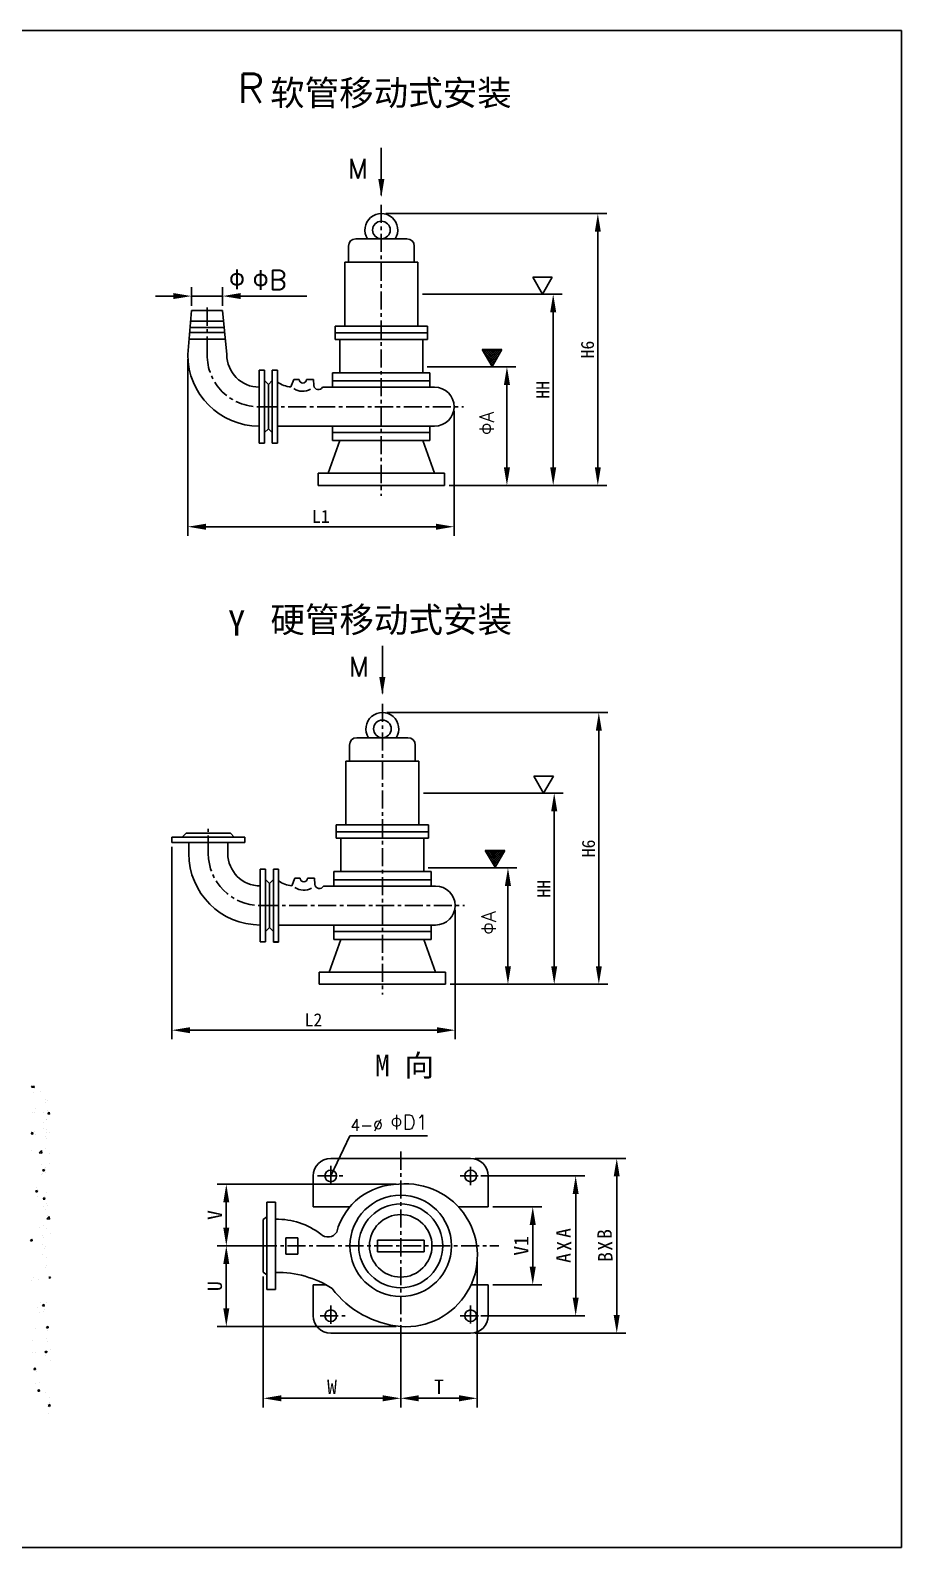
# Model space of a CAD drawing. Extents: x 1620 to 2878, y -792 to 791.
# Drawn here: x 1796 to 1916.6, y 343.7 to 553.7 of the extents above; entities that cross this region are included whole.
import ezdxf
from ezdxf.enums import TextEntityAlignment as Align

# ---------------------------------------------------------------- set-up
doc = ezdxf.new("R2010")
doc.units = 0
doc.header["$MEASUREMENT"] = 0
doc.linetypes.add('CENTERX2', pattern=[4, 2.5, -0.5, 0.5, -0.5])
doc.layers.get('0').update_dxf_attribs({"linetype": 'CONTINUOUS'})
doc.layers.get('DEFPOINTS').update_dxf_attribs({"linetype": 'CONTINUOUS'})
for name, color, linetype in [('1', 7, 'CONTINUOUS'), ('2', 1, 'CONTINUOUS'), ('5', 4, 'CENTERX2'), ('7', 1, 'CONTINUOUS')]:
    doc.layers.add(name, color=color, linetype=linetype)
doc.styles.add('HZTXT', font='txt.shx', dxfattribs={"bigfont": 'hztxt.shx'})
doc.styles.get("Standard").update_dxf_attribs({"font": 'SimSun.ttf', "width": 0.6})
doc.dimstyles.get("Standard").update_dxf_attribs({"dimtxt": 0.18, "dimasz": 0.18, "dimexe": 0.18, "dimexo": 0.0625, "dimgap": 0.09, "dimtad": 0, "dimtih": 1, "dimtoh": 1, "dimdec": 4, "dimzin": 0, "dimdsep": 46, "dimtxsty": 'Standard', "dimcen": 0.09, "dimadec": 0, "dimazin": 0, "dimtfac": 1, "dimtdec": 4, "dimtofl": 0, "dimtmove": 0, "dimatfit": 3, "dimfxl": 0, "dimtolj": 1, "dimtzin": 0, "dimarcsym": 0})

# ---------------------------------------------------------------- blocks, each defined once
blk = doc.blocks.new('*D357')
at = {"layer": '2', "color": 0, "lineweight": -2}
for p, q in [((1857.58, 397.6), (1878.41, 397.6)), ((1877.16, 395.1), (1877.16, 375.91)), ((1857.58, 373.41), (1878.41, 373.41))]:
    blk.add_line(p, q, dxfattribs=at)
at = {"layer": '2', "color": 0}
for points in [[(1876.74, 395.1), (1877.57, 395.1), (1877.16, 397.6)], [(1876.74, 375.91), (1877.57, 375.91), (1877.16, 373.41)]]:
    blk.add_solid(points, dxfattribs=at)
at = {"layer": 'DEFPOINTS', "color": 0}
for p in [(1856.95, 397.6), (1856.95, 373.41), (1877.16, 373.41)]:
    blk.add_point(p, dxfattribs=at)
blk = doc.blocks.new('*D358')
at = {"layer": '2', "color": 0, "lineweight": -2}
for p, q in [((1860, 390.9), (1866.79, 390.9)), ((1865.54, 388.4), (1865.54, 382.6)), ((1860, 380.1), (1866.79, 380.1))]:
    blk.add_line(p, q, dxfattribs=at)
at = {"layer": '2', "color": 0}
for points in [[(1865.12, 388.4), (1865.96, 388.4), (1865.54, 390.9)], [(1865.12, 382.6), (1865.96, 382.6), (1865.54, 380.1)]]:
    blk.add_solid(points, dxfattribs=at)
at = {"layer": 'DEFPOINTS', "color": 0}
for p in [(1859.37, 390.9), (1859.37, 380.1), (1865.54, 380.1)]:
    blk.add_point(p, dxfattribs=at)
blk = doc.blocks.new('*D359')
at = {"layer": '2', "color": 0, "lineweight": -2}
for p, q in [((1858.38, 395.18), (1872.73, 395.18)), ((1871.48, 392.68), (1871.48, 378.32)), ((1858.38, 375.82), (1872.73, 375.82))]:
    blk.add_line(p, q, dxfattribs=at)
at = {"layer": '2', "color": 0}
for points in [[(1871.06, 392.68), (1871.89, 392.68), (1871.48, 395.18)], [(1871.06, 378.32), (1871.89, 378.32), (1871.48, 375.82)]]:
    blk.add_solid(points, dxfattribs=at)
at = {"layer": 'DEFPOINTS', "color": 0}
for p in [(1857.76, 395.18), (1857.76, 375.82), (1871.48, 375.82)]:
    blk.add_point(p, dxfattribs=at)
blk = doc.blocks.new('*D371')
at = {"layer": '2', "color": 0, "lineweight": -2}
for p, q in [((1846.65, 394.02), (1821.9, 394.02)), ((1823.15, 388), (1823.15, 391.52)), ((1827.64, 385.5), (1821.9, 385.5))]:
    blk.add_line(p, q, dxfattribs=at)
at = {"layer": '2', "color": 0}
for points in [[(1822.73, 391.52), (1823.56, 391.52), (1823.15, 394.02)], [(1822.73, 388), (1823.56, 388), (1823.15, 385.5)]]:
    blk.add_solid(points, dxfattribs=at)
at = {"layer": 'DEFPOINTS', "color": 0}
for p in [(1823.15, 394.02), (1847.27, 394.02), (1828.27, 385.5)]:
    blk.add_point(p, dxfattribs=at)
blk = doc.blocks.new('*D372')
at = {"layer": '2', "color": 0, "lineweight": -2}
for p, q in [((1827.64, 385.5), (1821.9, 385.5)), ((1823.15, 376.83), (1823.15, 383)), ((1846.65, 374.33), (1821.9, 374.33))]:
    blk.add_line(p, q, dxfattribs=at)
at = {"layer": '2', "color": 0}
for points in [[(1822.73, 383), (1823.56, 383), (1823.15, 385.5)], [(1822.73, 376.83), (1823.56, 376.83), (1823.15, 374.33)]]:
    blk.add_solid(points, dxfattribs=at)
at = {"layer": 'DEFPOINTS', "color": 0}
for p in [(1823.15, 385.5), (1828.27, 385.5), (1847.27, 374.33)]:
    blk.add_point(p, dxfattribs=at)
blk = doc.blocks.new('*D373')
at = {"layer": '2', "color": 0, "lineweight": -2}
for p, q in [((1828.27, 381.25), (1828.27, 363.15)), ((1847.27, 372.78), (1847.27, 363.15)), ((1830.77, 364.4), (1844.77, 364.4))]:
    blk.add_line(p, q, dxfattribs=at)
at = {"layer": '2', "color": 0}
for points in [[(1830.77, 364.82), (1830.77, 363.98), (1828.27, 364.4)], [(1844.77, 364.82), (1844.77, 363.98), (1847.27, 364.4)]]:
    blk.add_solid(points, dxfattribs=at)
at = {"layer": 'DEFPOINTS', "color": 0}
for p in [(1828.27, 381.87), (1847.27, 373.41), (1847.27, 364.4)]:
    blk.add_point(p, dxfattribs=at)
blk = doc.blocks.new('*D374')
at = {"layer": '2', "color": 0, "lineweight": -2}
for p, q in [((1857.86, 383.77), (1857.86, 363.15)), ((1847.27, 372.78), (1847.27, 363.15)), ((1849.77, 364.4), (1855.36, 364.4))]:
    blk.add_line(p, q, dxfattribs=at)
at = {"layer": '2', "color": 0}
for points in [[(1849.77, 364.82), (1849.77, 363.98), (1847.27, 364.4)], [(1855.36, 364.82), (1855.36, 363.98), (1857.86, 364.4)]]:
    blk.add_solid(points, dxfattribs=at)
at = {"layer": 'DEFPOINTS', "color": 0}
for p in [(1857.86, 384.39), (1847.27, 373.41), (1857.86, 364.4)]:
    blk.add_point(p, dxfattribs=at)
blk = doc.blocks.new('*D375')
at = {"layer": '2', "color": 0, "lineweight": -2}
for p, q in [((1815.62, 440.71), (1815.62, 414.1)), ((1854.8, 431.97), (1854.8, 414.1)), ((1818.12, 415.35), (1852.3, 415.35))]:
    blk.add_line(p, q, dxfattribs=at)
at = {"layer": '2', "color": 0}
for points in [[(1818.12, 415.76), (1818.12, 414.93), (1815.62, 415.35)], [(1852.3, 415.76), (1852.3, 414.93), (1854.8, 415.35)]]:
    blk.add_solid(points, dxfattribs=at)
at = {"layer": 'DEFPOINTS', "color": 0}
for p in [(1815.62, 441.34), (1854.8, 432.6), (1854.8, 415.35)]:
    blk.add_point(p, dxfattribs=at)
blk = doc.blocks.new('*D376')
at = {"layer": '2', "color": 0, "lineweight": -2}
for p, q in [((1845.36, 459.31), (1875.93, 459.31)), ((1874.68, 456.81), (1874.68, 424.2)), ((1854.12, 421.7), (1875.93, 421.7))]:
    blk.add_line(p, q, dxfattribs=at)
at = {"layer": '2', "color": 0}
for points in [[(1874.27, 456.81), (1875.1, 456.81), (1874.68, 459.31)], [(1874.27, 424.2), (1875.1, 424.2), (1874.68, 421.7)]]:
    blk.add_solid(points, dxfattribs=at)
at = {"layer": 'DEFPOINTS', "color": 0}
for p in [(1844.73, 459.31), (1853.49, 421.7), (1874.68, 421.7)]:
    blk.add_point(p, dxfattribs=at)
blk = doc.blocks.new('*D377')
at = {"layer": '2', "color": 0, "lineweight": -2}
for p, q in [((1850.42, 448.16), (1869.76, 448.16)), ((1868.51, 445.66), (1868.51, 424.2)), ((1854.12, 421.7), (1869.76, 421.7))]:
    blk.add_line(p, q, dxfattribs=at)
at = {"layer": '2', "color": 0}
for points in [[(1868.09, 445.66), (1868.93, 445.66), (1868.51, 448.16)], [(1868.09, 424.2), (1868.93, 424.2), (1868.51, 421.7)]]:
    blk.add_solid(points, dxfattribs=at)
at = {"layer": 'DEFPOINTS', "color": 0}
for p in [(1849.8, 448.16), (1853.49, 421.7), (1868.51, 421.7)]:
    blk.add_point(p, dxfattribs=at)
blk = doc.blocks.new('*D378')
at = {"layer": '2', "color": 0, "lineweight": -2}
for p, q in [((1851.09, 437.81), (1863.36, 437.81)), ((1862.11, 435.31), (1862.11, 424.2)), ((1861.49, 421.7), (1860.86, 421.7))]:
    blk.add_line(p, q, dxfattribs=at)
at = {"layer": '2', "color": 0}
for points in [[(1861.69, 435.31), (1862.53, 435.31), (1862.11, 437.81)], [(1861.69, 424.2), (1862.53, 424.2), (1862.11, 421.7)]]:
    blk.add_solid(points, dxfattribs=at)
at = {"layer": 'DEFPOINTS', "color": 0}
for p in [(1850.47, 437.81), (1862.11, 421.7), (1862.11, 421.7)]:
    blk.add_point(p, dxfattribs=at)
blk = doc.blocks.new('A$C64E24ADA')
at = {"layer": '1', "color": 7}
for p, q in [((0, 17.9), (0, 0)), ((8.1, 26), (64.9, 26)), ((73, 17.9), (73, 0))]:
    blk.add_line(p, q, dxfattribs=at)
blk.add_circle((36.5, 35.8), 9.79, dxfattribs=at)
for centre, radius, start, end in [((36.5, 35.8), 18.2, 327.4334, 212.5666), ((8.1, 17.9), 8.11, 90, 180), ((64.9, 17.9), 8.11, 360, 90)]:
    blk.add_arc(centre, radius, start, end, dxfattribs=at)
blk = doc.blocks.new('A$C3E72475A')
at = {"layer": '2'}
h = blk.add_hatch(dxfattribs=at)
h.set_pattern_fill('ANSI37', color=256, scale=36, style=0)
h.set_pattern_definition([(45, (2024.0684, 8012.158), (-3.1819805, 3.1819805), []), (135, (2024.0684, 8012.158), (-3.1819805, -3.1819805), [])])
h.paths.add_polyline_path([(60, 52), (0, 52), (30, 0)])
for p, q in [((60, 52), (0, 52)), ((0, 52), (30, 0)), ((30, 0), (60, 52))]:
    blk.add_line(p, q, dxfattribs=at)
blk = doc.blocks.new('*D379')
at = {"layer": '2', "color": 0, "lineweight": -2}
for p, q in [((1817.82, 508.22), (1817.82, 483.78)), ((1854.66, 501.02), (1854.66, 483.78)), ((1820.32, 485.03), (1852.16, 485.03))]:
    blk.add_line(p, q, dxfattribs=at)
at = {"layer": '2', "color": 0}
for points in [[(1820.32, 485.44), (1820.32, 484.61), (1817.82, 485.03)], [(1852.16, 485.44), (1852.16, 484.61), (1854.66, 485.03)]]:
    blk.add_solid(points, dxfattribs=at)
at = {"layer": 'DEFPOINTS', "color": 0}
for p in [(1817.82, 508.85), (1854.66, 501.64), (1854.66, 485.03)]:
    blk.add_point(p, dxfattribs=at)
blk = doc.blocks.new('*D380')
at = {"layer": '2', "color": 0, "lineweight": -2}
for p, q in [((1815.84, 516.95), (1813.34, 516.95)), ((1818.34, 515.59), (1818.34, 518.2)), ((1818.34, 516.95), (1822.63, 516.95)), ((1822.63, 515.59), (1822.63, 518.2)), ((1825.13, 516.95), (1834.29, 516.95))]:
    blk.add_line(p, q, dxfattribs=at)
at = {"layer": '2', "color": 0}
for points in [[(1815.84, 517.37), (1815.84, 516.54), (1818.34, 516.95)], [(1825.13, 517.37), (1825.13, 516.54), (1822.63, 516.95)]]:
    blk.add_solid(points, dxfattribs=at)
at = {"layer": 'DEFPOINTS', "color": 0}
for p in [(1822.63, 516.95), (1818.34, 514.97), (1822.63, 514.97)]:
    blk.add_point(p, dxfattribs=at)
blk = doc.blocks.new('*D381')
at = {"layer": '2', "color": 0, "lineweight": -2}
for p, q in [((1850.28, 517.2), (1869.62, 517.2)), ((1868.37, 514.7), (1868.37, 493.24)), ((1853.98, 490.74), (1869.62, 490.74))]:
    blk.add_line(p, q, dxfattribs=at)
at = {"layer": '2', "color": 0}
for points in [[(1867.95, 514.7), (1868.79, 514.7), (1868.37, 517.2)], [(1867.95, 493.24), (1868.79, 493.24), (1868.37, 490.74)]]:
    blk.add_solid(points, dxfattribs=at)
at = {"layer": 'DEFPOINTS', "color": 0}
for p in [(1849.66, 517.2), (1853.35, 490.74), (1868.37, 490.74)]:
    blk.add_point(p, dxfattribs=at)
blk = doc.blocks.new('*D382')
at = {"layer": '2', "color": 0, "lineweight": -2}
for p, q in [((1845.22, 528.36), (1875.79, 528.36)), ((1874.54, 525.86), (1874.54, 493.24)), ((1853.98, 490.74), (1875.79, 490.74))]:
    blk.add_line(p, q, dxfattribs=at)
at = {"layer": '2', "color": 0}
for points in [[(1874.13, 525.86), (1874.96, 525.86), (1874.54, 528.36)], [(1874.13, 493.24), (1874.96, 493.24), (1874.54, 490.74)]]:
    blk.add_solid(points, dxfattribs=at)
at = {"layer": 'DEFPOINTS', "color": 0}
for p in [(1844.59, 528.36), (1853.35, 490.74), (1874.54, 490.74)]:
    blk.add_point(p, dxfattribs=at)
blk = doc.blocks.new('*D383')
at = {"layer": '2', "color": 0, "lineweight": -2}
for p, q in [((1850.95, 507.16), (1863.22, 507.16)), ((1861.97, 504.66), (1861.97, 493.24)), ((1861.35, 490.74), (1860.72, 490.74))]:
    blk.add_line(p, q, dxfattribs=at)
at = {"layer": '2', "color": 0}
for points in [[(1861.55, 504.66), (1862.39, 504.66), (1861.97, 507.16)], [(1861.55, 493.24), (1862.39, 493.24), (1861.97, 490.74)]]:
    blk.add_solid(points, dxfattribs=at)
at = {"layer": 'DEFPOINTS', "color": 0}
for p in [(1850.32, 507.16), (1861.97, 490.74), (1861.97, 490.74)]:
    blk.add_point(p, dxfattribs=at)

msp = doc.modelspace()

# ---------------------------------------------------------------- linework, layer by layer
for p, q in [((1916.57085, 553.72929), (1619.57085, 553.72929)), ((1916.57085, 343.72929), (1916.57085, 553.72929)), ((1619.57085, 343.72929), (1916.57085, 343.72929))]:
    msp.add_line(p, q)
at = {"layer": '1', "color": 7}
for p, q in [((1840.04966, 523.85522), (1840.04966, 521.63136)), ((1839.54479, 521.63136), (1849.64232, 521.63136)), ((1839.54479, 512.80347), (1839.54479, 521.63136)), ((1849.64232, 512.80347), (1849.64232, 521.63136)), ((1849.64232, 521.63136), (1849.64232, 518.26552)), ((1838.19845, 512.80347), (1850.98865, 512.80347)), ((1838.19845, 512.80347), (1838.19845, 510.95413)), ((1850.98865, 512.80347), (1850.98865, 510.95413)), ((1838.19845, 511.84255), (1850.98865, 511.84255)), ((1838.19845, 510.95413), (1850.98865, 510.95413)), ((1838.87162, 510.95413), (1838.87162, 506.33912)), ((1850.31548, 510.95413), (1850.31548, 506.33912)), ((1830.23501, 506.68942), (1830.23501, 496.59189)), ((1837.86186, 506.33912), (1837.86186, 504.33333)), ((1837.86186, 506.33912), (1851.32524, 506.33912)), ((1851.32524, 506.33912), (1851.32524, 504.33333)), ((1832.07705, 504.37403), (1832.49718, 505.42238)), ((1832.49718, 505.42238), (1833.2373, 505.42238)), ((1834.24975, 505.42238), (1835.20196, 505.42238)), ((1835.20196, 505.42238), (1835.26617, 504.5567)), ((1836.44208, 504.33333), (1851.96686, 504.33333)), ((1837.86186, 505.22174), (1851.32524, 505.22174)), ((1830.23501, 498.94798), (1851.96686, 498.94798)), ((1837.86186, 496.94218), (1837.86186, 498.94798)), ((1837.86186, 498.05956), (1851.32524, 498.05956)), ((1851.32524, 496.94218), (1851.32524, 498.94798)), ((1838.87162, 496.94218), (1837.21831, 492.42402)), ((1837.86186, 496.94218), (1851.32524, 496.94218)), ((1850.31548, 496.94218), (1851.96879, 492.42402)), ((1835.83373, 492.42402), (1835.83373, 490.7411)), ((1844.59355, 492.42402), (1835.85723, 492.42402)), ((1844.59355, 492.42402), (1853.32987, 492.42402)), ((1853.35337, 492.42402), (1853.35337, 490.7411)), ((1840.1899, 454.81123), (1840.1899, 452.58737)), ((1839.68503, 452.58737), (1849.78256, 452.58737)), ((1839.68503, 443.75948), (1839.68503, 452.58737)), ((1849.78256, 443.75948), (1849.78256, 452.58737)), ((1849.78256, 452.58737), (1849.78256, 449.22153)), ((1838.33869, 443.75948), (1838.33869, 441.91014)), ((1838.33869, 443.75948), (1851.1289, 443.75948)), ((1851.1289, 443.75948), (1851.1289, 441.91014)), ((1838.33869, 442.79856), (1851.1289, 442.79856)), ((1838.33869, 441.91014), (1851.1289, 441.91014)), ((1839.01186, 441.91014), (1839.01186, 437.29513)), ((1850.45573, 441.91014), (1850.45573, 437.29513)), ((1829.65525, 437.64543), (1830.37525, 437.64543)), ((1830.37525, 437.64543), (1830.37525, 427.5479)), ((1838.00211, 437.29513), (1851.46548, 437.29513)), ((1838.00211, 437.29513), (1838.00211, 435.28934)), ((1851.46548, 437.29513), (1851.46548, 435.28934)), ((1832.2173, 435.33004), (1832.63742, 436.37839)), ((1832.63742, 436.37839), (1833.37754, 436.37839)), ((1834.38999, 436.37839), (1835.3422, 436.37839)), ((1835.3422, 436.37839), (1835.40642, 435.51271)), ((1836.58232, 435.28934), (1852.10711, 435.28934)), ((1838.00211, 436.17775), (1851.46548, 436.17775)), ((1830.37525, 429.90399), (1852.10711, 429.90399)), ((1838.00211, 427.89819), (1838.00211, 429.90399)), ((1838.00211, 429.01557), (1851.46548, 429.01557)), ((1851.46548, 427.89819), (1851.46548, 429.90399)), ((1829.65525, 427.5479), (1830.37525, 427.5479)), ((1839.01186, 427.89819), (1837.35855, 423.38003)), ((1838.00211, 427.89819), (1851.46548, 427.89819)), ((1850.45573, 427.89819), (1852.10903, 423.38003)), ((1835.97398, 423.38003), (1835.97398, 421.69711)), ((1844.73379, 423.38003), (1835.99747, 423.38003)), ((1844.73379, 423.38003), (1853.47012, 423.38003)), ((1853.49361, 423.38003), (1853.49361, 421.69711)), ((1837.59779, 397.59702), (1856.95139, 397.59702)), ((1835.17859, 395.17782), (1835.17859, 390.90496)), ((1859.37059, 395.17782), (1859.37059, 390.90496)), ((1828.75642, 391.54902), (1828.75642, 379.45302)), ((1829.96602, 391.54902), (1829.96602, 379.45302)), ((1828.2687, 389.12982), (1828.2687, 381.87222)), ((1844.04899, 386.30742), (1850.50019, 386.30742)), ((1844.04899, 386.30742), (1844.04899, 384.69462)), ((1844.04899, 384.69462), (1850.50019, 384.69462)), ((1850.50019, 386.30742), (1850.50019, 384.69462)), ((1828.75642, 379.45302), (1829.96602, 379.45302)), ((1835.17859, 380.09708), (1835.17859, 375.82422)), ((1859.37059, 380.09708), (1859.37059, 375.82422)), ((1837.59779, 373.40502), (1856.95139, 373.40502))]:
    msp.add_line(p, q, dxfattribs=at)
at = {"layer": '1'}
for p, q in [((1817.81501, 508.84942), (1818.33939, 514.96942)), ((1818.33939, 514.96942), (1822.62553, 514.96942)), ((1823.21501, 508.84942), (1822.62553, 514.96942)), ((1818.13827, 512.62223), (1822.85161, 512.62223)), ((1818.21221, 513.48517), (1822.7685, 513.48517)), ((1818.00008, 511.00942), (1823.00696, 511.00942)), ((1818.07912, 511.93188), (1822.91811, 511.93188)), ((1827.71501, 501.64942), (1827.71501, 506.68942)), ((1827.71501, 506.68942), (1828.43501, 506.68942)), ((1828.43501, 501.64942), (1828.43501, 506.68942)), ((1829.51501, 501.64942), (1829.51501, 506.68942)), ((1829.51501, 506.68942), (1830.23501, 506.68942)), ((1830.23501, 501.64942), (1830.23501, 506.68942)), ((1830.23501, 501.64942), (1830.23501, 506.68942)), ((1828.97501, 504.70942), (1828.43501, 505.24942)), ((1829.51501, 505.24942), (1828.97501, 504.70942)), ((1828.97501, 501.64942), (1828.97501, 504.70942)), ((1827.71501, 501.64942), (1827.71501, 496.60942)), ((1828.43501, 501.64942), (1828.43501, 496.60942)), ((1828.97501, 501.64942), (1828.97501, 498.58942)), ((1829.51501, 501.64942), (1829.51501, 496.60942)), ((1830.23501, 501.64942), (1830.23501, 496.60942)), ((1830.23501, 501.64942), (1830.23501, 496.60942)), ((1828.97501, 498.58942), (1828.43501, 498.04942)), ((1829.51501, 498.04942), (1828.97501, 498.58942)), ((1827.71501, 496.60942), (1828.43501, 496.60942)), ((1829.51501, 496.60942), (1830.23501, 496.60942)), ((1853.35337, 490.7411), (1835.83373, 490.7411)), ((1820.65525, 442.05865), (1815.61525, 442.05865)), ((1815.61525, 442.05865), (1815.61525, 441.33865)), ((1820.65525, 441.33865), (1815.61525, 441.33865)), ((1817.59525, 442.59865), (1817.05525, 442.05865)), ((1820.65525, 442.59865), (1817.59525, 442.59865)), ((1817.95525, 439.80543), (1817.95525, 441.33865)), ((1820.65525, 442.59865), (1823.71525, 442.59865)), ((1820.65525, 442.05865), (1825.69525, 442.05865)), ((1820.65525, 441.33865), (1825.69525, 441.33865)), ((1823.35525, 439.80543), (1823.35525, 441.33865)), ((1823.71525, 442.59865), (1824.25525, 442.05865)), ((1825.69525, 441.33865), (1825.69525, 442.05865)), ((1827.85525, 432.60543), (1827.85525, 437.64543)), ((1827.85525, 437.64543), (1828.57525, 437.64543)), ((1828.57525, 432.60543), (1828.57525, 437.64543)), ((1829.65525, 432.60543), (1829.65525, 437.64543)), ((1829.65525, 437.64543), (1830.37525, 437.64543)), ((1830.37525, 432.60543), (1830.37525, 437.64543)), ((1829.11525, 435.66543), (1828.57525, 436.20543)), ((1829.65525, 436.20543), (1829.11525, 435.66543)), ((1829.11525, 432.60543), (1829.11525, 435.66543)), ((1827.85525, 432.60543), (1827.85525, 427.56543)), ((1828.57525, 432.60543), (1828.57525, 427.56543)), ((1829.11525, 432.60543), (1829.11525, 429.54543)), ((1829.65525, 432.60543), (1829.65525, 427.5479)), ((1830.37525, 432.60543), (1830.37525, 427.56543)), ((1829.11525, 429.54543), (1828.57525, 429.00543)), ((1829.65525, 429.00543), (1829.11525, 429.54543)), ((1827.85525, 427.56543), (1828.57525, 427.56543)), ((1829.65525, 427.56543), (1830.37525, 427.56543)), ((1853.49361, 421.69711), (1835.97398, 421.69711)), ((1796.20528, 407.48009), (1796.35923, 407.64055)), ((1796.20528, 407.48009), (1796.56102, 407.42492)), ((1796.56086, 407.42492), (1796.53577, 407.64055)), ((1796.42837, 406.66698), (1796.42837, 406.66698)), ((1797.42124, 406.80956), (1797.42124, 406.80956)), ((1798.18468, 405.73196), (1798.18468, 405.73196)), ((1798.19242, 405.40415), (1798.19242, 405.40415)), ((1798.43347, 405.61705), (1798.43347, 405.61705)), ((1796.33109, 404.00383), (1796.33109, 404.00383)), ((1796.55322, 403.90822), (1796.55322, 403.90822)), ((1796.81039, 404.45327), (1796.81039, 404.45327)), ((1797.84289, 403.98684), (1797.84289, 403.98684)), ((1798.38484, 404.28547), (1798.38484, 404.28547)), ((1798.45371, 403.75842), (1798.64655, 403.98823)), ((1798.45371, 403.75842), (1798.6928, 403.7375)), ((1798.69263, 403.73747), (1798.64638, 403.9882)), ((1798.68851, 403.818), (1798.68851, 403.818)), ((1796.13968, 401.00066), (1796.33251, 401.23047)), ((1796.23381, 401.34068), (1796.23381, 401.34068)), ((1796.3786, 400.97971), (1796.33234, 401.23044)), ((1796.61767, 401.32694), (1796.61767, 401.32694)), ((1797.79197, 402.54103), (1797.79197, 402.54103)), ((1797.90957, 401.77402), (1797.90957, 401.77402)), ((1798.25462, 401.16283), (1798.25462, 401.16283)), ((1798.28756, 401.62232), (1798.28756, 401.62232)), ((1798.3362, 402.9539), (1798.3362, 402.9539)), ((1798.33803, 403.05345), (1798.33803, 403.05345)), ((1798.75296, 401.23672), (1798.75296, 401.23672)), ((1796.13968, 401.00066), (1796.37876, 400.97974)), ((1796.73969, 400.96338), (1796.73969, 400.96338)), ((1798.17288, 400.66679), (1798.17288, 400.66679)), ((1798.23892, 400.29075), (1798.23892, 400.29075)), ((1796.13653, 398.67753), (1796.13653, 398.67753)), ((1797.26591, 398.36299), (1797.57746, 398.6877)), ((1797.26591, 398.36299), (1797.62165, 398.30782)), ((1797.62148, 398.30782), (1797.57729, 398.6877)), ((1798.19028, 398.95917), (1798.19028, 398.95917)), ((1798.67626, 398.34011), (1798.67626, 398.34011)), ((1797.57307, 395.31665), (1797.57307, 395.31665)), ((1797.62398, 396.76247), (1797.62398, 396.76247)), ((1797.67431, 395.57335), (1797.67431, 395.57335)), ((1797.70612, 395.96394), (1797.9862, 396.07145)), ((1797.70612, 395.96394), (1797.90509, 395.82973)), ((1797.90492, 395.82969), (1797.98602, 396.07141)), ((1798.093, 396.29602), (1798.093, 396.29602)), ((1798.16109, 395.60163), (1798.16109, 395.60163)), ((1798.62534, 396.8943), (1798.62534, 396.8943)), ((1796.73286, 393.06334), (1797.01293, 393.17085)), ((1796.73286, 393.06334), (1796.93183, 392.92913)), ((1796.89537, 393.52936), (1796.89537, 393.52936)), ((1796.93165, 392.9291), (1797.01276, 393.17081)), ((1798.31444, 392.92312), (1798.31444, 392.92312)), ((1796.98344, 392.3608), (1796.98344, 392.3608)), ((1797.80469, 391.97436), (1797.99753, 392.20417)), ((1797.80469, 391.97436), (1798.04378, 391.95344)), ((1797.89844, 390.96972), (1797.89844, 390.96972)), ((1797.94708, 392.3013), (1797.94708, 392.3013)), ((1798.0436, 391.9534), (1797.99735, 392.20413)), ((1798.23485, 391.40591), (1798.23485, 391.40591)), ((1798.45736, 391.11573), (1798.45736, 391.11573)), ((1828.75642, 391.54902), (1829.96602, 391.54902)), ((1835.17859, 390.90496), (1840.25888, 390.90496)), ((1855.25483, 390.90496), (1859.37059, 390.90496)), ((1798.14929, 390.53646), (1798.14929, 390.53646)), ((1798.32654, 389.24589), (1798.63809, 389.5706)), ((1798.32654, 389.24589), (1798.68229, 389.19072)), ((1798.40644, 389.66992), (1798.40644, 389.66992)), ((1798.68211, 389.19072), (1798.63791, 389.5706)), ((1828.75642, 389.53302), (1828.2687, 389.12982)), ((1796.04566, 386.20783), (1796.2385, 386.43764)), ((1796.28457, 386.18688), (1796.23832, 386.43761)), ((1796.30189, 386.51463), (1796.30189, 386.51463)), ((1797.35416, 388.09227), (1797.35416, 388.09227)), ((1797.75252, 386.97499), (1797.75252, 386.97499)), ((1797.80116, 388.30657), (1797.80116, 388.30657)), ((1797.81681, 386.71407), (1797.81681, 386.71407)), ((1798.30265, 387.85795), (1798.30265, 387.85795)), ((1798.7954, 387.23847), (1798.7954, 387.23847)), ((1831.39941, 386.63102), (1833.03934, 386.63102)), ((1831.39941, 385.50102), (1831.39941, 386.63102)), ((1831.39941, 386.63102), (1831.39941, 385.50102)), ((1833.03934, 386.63102), (1833.03934, 385.50102)), ((1796.04566, 386.20783), (1796.28475, 386.18691)), ((1797.65524, 384.31184), (1797.65524, 384.31184)), ((1797.70388, 385.64342), (1797.70388, 385.64342)), ((1798.01646, 385.19449), (1798.01646, 385.19449)), ((1798.1375, 385.4713), (1798.1375, 385.4713)), ((1831.39941, 384.37101), (1831.39941, 385.50102)), ((1831.39941, 385.50102), (1831.39941, 384.37101)), ((1831.39941, 384.37101), (1833.03934, 384.37101)), ((1833.03934, 384.37101), (1833.03934, 385.50102)), ((1798.18754, 382.44554), (1798.18754, 382.44554)), ((1798.23846, 383.89136), (1798.23846, 383.89136)), ((1798.29085, 382.79279), (1798.29085, 382.79279)), ((1796.1339, 380.73606), (1796.1339, 380.73606)), ((1796.44171, 381.11728), (1796.44171, 381.11728)), ((1797.13526, 380.86789), (1797.13526, 380.86789)), ((1798.577, 381.02706), (1798.577, 381.02706)), ((1798.58833, 381.14059), (1798.83156, 381.23395)), ((1798.58833, 381.14059), (1798.7873, 381.00638)), ((1798.65019, 381.06734), (1798.65019, 381.06734)), ((1798.78712, 381.00634), (1798.83156, 381.13879)), ((1828.2687, 381.87222), (1828.75642, 381.46902)), ((1835.17859, 380.09708), (1836.9595, 380.09708)), ((1856.99814, 380.09708), (1859.37059, 380.09708)), ((1797.00226, 376.94984), (1797.00226, 376.94984)), ((1797.36341, 376.32239), (1797.36341, 376.32239)), ((1797.41205, 377.65397), (1797.41205, 377.65397)), ((1797.71068, 377.18152), (1797.90351, 377.41134)), ((1797.71068, 377.18152), (1797.94976, 377.1606)), ((1797.84565, 376.41254), (1797.84565, 376.41254)), ((1797.94958, 377.16057), (1797.90333, 377.4113)), ((1798.01956, 376.66698), (1798.01956, 376.66698)), ((1798.27906, 377.72762), (1798.27906, 377.72762)), ((1796.73962, 374.06228), (1796.73962, 374.06228)), ((1798.26568, 374.17275), (1798.45852, 374.40257)), ((1798.26568, 374.17275), (1798.50477, 374.15184)), ((1798.43129, 373.84296), (1798.43129, 373.84296)), ((1798.50458, 374.1518), (1798.45833, 374.40253)), ((1796.2709, 372.33532), (1796.2709, 372.33532)), ((1798.26726, 372.66246), (1798.26726, 372.66246)), ((1798.40619, 372.2451), (1798.40619, 372.2451)), ((1796.32673, 370.68767), (1796.32673, 370.68767)), ((1796.767, 370.74917), (1796.767, 370.74917)), ((1798.05618, 370.82831), (1798.33625, 370.93582)), ((1798.05618, 370.82831), (1798.25515, 370.6941)), ((1798.10211, 370.2758), (1798.10211, 370.2758)), ((1798.25495, 370.69407), (1798.33606, 370.93578)), ((1798.82069, 371.16398), (1798.83156, 371.17694)), ((1798.82069, 371.16398), (1798.83156, 371.16303)), ((1796.50665, 368.40622), (1796.69949, 368.63604)), ((1796.50665, 368.40622), (1796.74574, 368.38531)), ((1796.74555, 368.38527), (1796.6993, 368.636)), ((1796.83145, 368.16789), (1796.83145, 368.16789)), ((1798.80201, 369.57443), (1798.80201, 369.57443)), ((1796.69746, 366.41914), (1796.69746, 366.41914)), ((1796.97429, 365.66979), (1796.97429, 365.66979)), ((1797.06166, 365.39746), (1797.25449, 365.62727)), ((1797.30055, 365.3765), (1797.2543, 365.62723)), ((1797.32754, 366.58173), (1797.32754, 366.58173)), ((1797.06166, 365.39746), (1797.30074, 365.37654)), ((1798.09032, 365.21064), (1798.09032, 365.21064)), ((1798.49728, 363.41663), (1798.77736, 363.52414)), ((1798.49728, 363.41663), (1798.69625, 363.28243)), ((1798.63403, 363.79587), (1798.63403, 363.79587)), ((1798.68389, 364.44753), (1798.68389, 364.44753)), ((1798.69605, 363.28239), (1798.77716, 363.52411)), ((1798.58311, 362.35005), (1798.58311, 362.35005))]:
    msp.add_line(p, q, dxfattribs=at)
at = {"layer": '1', "color": 7}
for centre, radius in [((1837.59779, 395.17782), 0.8064), ((1856.95139, 395.17782), 0.8064), ((1847.27459, 385.50102), 7.01568), ((1847.27459, 385.50102), 5.80608), ((1837.59779, 375.82422), 0.8064), ((1856.95139, 375.82422), 0.8064)]:
    msp.add_circle(centre, radius, dxfattribs=at)
at = {"layer": '1'}
msp.add_circle((1847.27459, 385.50102), 4.32876, dxfattribs=at)
for centre, radius, start, end in [((1827.71501, 508.84942), 9.9, 180, 270), ((1827.71501, 508.84942), 4.5, 180, 270), ((1827.85525, 439.80543), 9.9, 180, 270), ((1827.85525, 439.80543), 4.5, 180, 270), ((1837.20298, 388.17007), 1.44437, 226.5390089, 327.492746)]:
    msp.add_arc(centre, radius, start, end, dxfattribs=at)
at = {"layer": '1', "color": 7}
for centre, radius, start, end in [((1832.40483, 508.13472), 3.77495, 234.9147171, 265.0188084), ((1833.72705, 506.00897), 2.24208, 236.0729389, 299.078315), ((1833.74352, 505.42238), 0.50622, 180, 0), ((1835.89125, 504.64043), 0.63065, 187.6290456, 330.8595404), ((1851.96686, 501.64065), 2.69267, 270, 90), ((1832.54507, 439.09073), 3.77495, 234.9147171, 265.0188084), ((1833.8673, 436.96498), 2.24208, 236.0729389, 299.078315), ((1833.88376, 436.37839), 0.50622, 180, 0), ((1836.03149, 435.59644), 0.63065, 187.6290456, 330.8595404), ((1852.10711, 432.59666), 2.69267, 270, 90), ((1837.59779, 395.17782), 2.4192, 90, 180), ((1856.95139, 395.17782), 2.4192, 0, 90), ((1847.02377, 385.12745), 8.89625, 90.1048124, 165.2406444), ((1848.00247, 384.19062), 9.88327, 265.7764938, 95.7778878), ((1830.21055, 379.41755), 9.76425, 52.0934903, 91.4349859), ((1830.24405, 367.81723), 13.99614, 57.4097192, 91.138243), ((1848.52948, 387.76888), 13.49318, 217.2070682, 264.6636814), ((1837.59779, 375.82422), 2.4192, 180, 270), ((1856.95139, 375.82422), 2.4192, 270, 0)]:
    msp.add_arc(centre, radius, start, end, dxfattribs=at)
at = {"layer": '2', "linetype": 'ByBlock'}
for p, q in [((1844.59355, 530.89994), (1844.59355, 537.48214)), ((1844.73379, 461.97608), (1844.73379, 468.55828))]:
    msp.add_line(p, q, dxfattribs=at)
at = {"layer": '2'}
for p, q in [((1868.24873, 519.55464), (1865.54873, 519.55464)), ((1865.54873, 519.55464), (1866.89873, 517.21637)), ((1866.89873, 517.21637), (1868.24873, 519.55464)), ((1865.68897, 450.51065), (1867.03897, 448.17238)), ((1868.38897, 450.51065), (1865.68897, 450.51065)), ((1867.03897, 448.17238), (1868.38897, 450.51065))]:
    msp.add_line(p, q, dxfattribs=at)
at = {"layer": '2', "linetype": 'ByBlock'}
for points in [[(1844.17355, 533.14219), (1845.01355, 533.14219), (1844.59355, 530.62219)], [(1844.31379, 464.21833), (1845.15379, 464.21833), (1844.73379, 461.69833)]]:
    msp.add_solid(points, dxfattribs=at)
at = {"layer": '5', "color": 4}
for p, q in [((1844.59355, 529.58014), (1844.59355, 489.3202)), ((1827.71501, 501.64065), (1855.95944, 501.64065)), ((1844.73379, 460.53615), (1844.73379, 420.27621)), ((1827.85525, 432.59666), (1856.09969, 432.59666))]:
    msp.add_line(p, q, dxfattribs=at)
at = {"layer": '5'}
for p, q in [((1820.51501, 508.84942), (1820.51501, 515.71654)), ((1820.65525, 439.80543), (1820.65525, 443.23899))]:
    msp.add_line(p, q, dxfattribs=at)
at = {"layer": '5', "color": 3}
for p, q in [((1847.27459, 398.54057), (1847.27459, 372.43058)), ((1835.7617, 395.17782), (1839.27364, 395.17782)), ((1837.59779, 396.55255), (1837.59779, 393.76867)), ((1855.48685, 395.17782), (1858.49271, 395.17782)), ((1856.95139, 396.41771), (1856.95139, 393.89703)), ((1827.62387, 385.50102), (1860.83138, 385.50102)), ((1837.59779, 377.22262), (1837.59779, 374.4171)), ((1856.95139, 377.2598), (1856.95139, 374.5117)), ((1836.11516, 375.82422), (1839.57625, 375.82422)), ((1855.51667, 375.82422), (1858.2445, 375.82422))]:
    msp.add_line(p, q, dxfattribs=at)
at = {"layer": '5'}
for centre, radius, start, end in [((1827.60662, 508.73241), 7.09258, 179.0547054, 270.8755856), ((1827.85525, 439.80543), 7.2, 180, 270)]:
    msp.add_arc(centre, radius, start, end, dxfattribs=at)
at = {"layer": '7'}
for p, q in [((1837.59779, 395.17782), (1840.25777, 400.73681)), ((1840.25777, 400.73681), (1851.00127, 400.73681))]:
    msp.add_line(p, q, dxfattribs=at)
at = {"layer": 'DEFPOINTS', "color": 0, "linetype": 'ByBlock'}
msp.add_point((1817.81501, 508.84942), dxfattribs=at)

# ---------------------------------------------------------------- block references
at = {"layer": '5', "xscale": 0.04500000000007276, "yscale": 0.04499999999995907, "zscale": 0.04500000000000001}
for p in [(1858.56263, 507.19747), (1858.97743, 437.8888)]:
    msp.add_blockref('A$C3E72475A', p, dxfattribs=at)
at = {"layer": '7', "xscale": 0.1246415008695294, "yscale": 0.1246415008695294, "zscale": 0.1246415008695652}
for p in [(1840.04966, 521.63136), (1840.1899, 452.58737)]:
    msp.add_blockref('A$C64E24ADA', p, dxfattribs=at)

# ---------------------------------------------------------------- texts
at = {"style": 'HZTXT'}
for s, height, p in [('Φ', 2.7, (1823.46746, 517.91704)), ('4-%%c', 1.6, (1840.30648, 401.41454))]:
    msp.add_text(s, height=height, dxfattribs=at).set_placement(p)
for p in [(1871.47535, 385.50102), (1877.15713, 385.50102)]:
    msp.add_text('X', height=2, rotation=90).set_placement(p, align=Align.BOTTOM_CENTER)
for tag, p, height in [('ΦB', (1826.74178, 517.82687), 2.7), ('ΦD1', (1845.83732, 401.62088), 2)]:
    msp.add_attdef(tag, p, '', height=height, dxfattribs=at)
for tag, height, p in [('H6', 1.8, (1874.54352, 509.54857)), ('HH', 1.8, (1868.36937, 503.97037)), ('H6', 1.8, (1874.68376, 440.50458)), ('HH', 1.8, (1868.50961, 434.92638)), ('V', 2, (1823.14722, 389.76235)), ('V1', 2, (1865.53919, 385.50102)), ('U', 2, (1823.14722, 379.9176))]:
    msp.add_attdef(tag, text='', height=height, rotation=90).set_placement(p, align=Align.BOTTOM_CENTER)
for p in [(1860.76483, 499.36283), (1861.03406, 430.21044)]:
    msp.add_attdef('ΦA', text='', height=2, rotation=90, dxfattribs=at).set_placement(p, align=Align.BOTTOM_CENTER)
for tag, height, p in [('L1', 1.8, (1836.23727, 485.02605)), ('L2', 1.8, (1835.20752, 415.34504)), ('W', 2, (1837.77165, 364.40149)), ('T', 2, (1852.56794, 364.40149))]:
    msp.add_attdef(tag, text='', height=height).set_placement(p, align=Align.BOTTOM_CENTER)
for tag, p in [('A', (1870.79568, 386.596)), ('B', (1876.48008, 386.4528))]:
    msp.add_attdef(tag, p, '', height=2, rotation=90)
for tag, p in [('A', (1870.79568, 384.4959)), ('B', (1876.57558, 384.6391))]:
    msp.add_attdef(tag, text='', height=2, rotation=90).set_placement(p, align=Align.RIGHT)
at = {"layer": '2', "style": 'HZTXT'}
for s, height, p in [('R', 4.05, (1824.74513, 543.68137)), ('M', 2.7, (1839.9549, 533.22758)), ('M', 2.7, (1840.09514, 464.30372))]:
    msp.add_text(s, height=height, dxfattribs=at).set_placement(p)
at = {"layer": '2'}
for s, height, p in [('软管移动式安装', 3.5, (1829.21069, 543.32517)), ('Y', 3.5, (1823.39409, 469.97402)), ('硬管移动式安装', 3.5, (1829.25163, 470.40929)), ('M 向', 3, (1843.72093, 408.96559))]:
    msp.add_text(s, height=height, dxfattribs=at).set_placement(p)

# ---------------------------------------------------------------- dimensions: what is measured, and where the dimension line sits
for base, p1, p2, picture, middle in [((1874.54352, 490.7411), (1844.59355, 528.35605), (1853.35337, 490.7411), '*D382', (1874.54352, 509.54857)), ((1868.36937, 490.7411), (1849.65543, 517.19963), (1853.35337, 490.7411), '*D381', (1868.36937, 503.97037)), ((1861.97038, 490.7411), (1850.32198, 507.15583), (1861.97038, 490.7411), '*D383', (1861.97038, 498.94846)), ((1874.68376, 421.69711), (1844.73379, 459.31206), (1853.49361, 421.69711), '*D376', (1874.68376, 440.50458)), ((1868.50961, 421.69711), (1849.79567, 448.15564), (1853.49361, 421.69711), '*D377', (1868.50961, 434.92638)), ((1862.11062, 421.69711), (1850.46794, 437.80942), (1862.11062, 421.69711), '*D378', (1862.11062, 429.75327)), ((1877.15713, 373.40502), (1856.95139, 397.59702), (1856.95139, 373.40502), '*D357', (1877.15713, 385.50102)), ((1871.47535, 375.82422), (1857.75779, 395.17782), (1857.75779, 375.82422), '*D359', (1871.47535, 385.50102)), ((1823.14722, 394.02368), (1828.2687, 385.50102), (1847.27459, 394.02368), '*D371', (1823.14722, 389.76235)), ((1865.53919, 380.09708), (1859.37059, 390.90496), (1859.37059, 380.09708), '*D358', (1865.53919, 385.50102)), ((1823.14722, 385.50102), (1847.27459, 374.33418), (1828.2687, 385.50102), '*D372', (1823.14722, 379.9176))]:
    dim = msp.add_linear_dim(base=base, p1=p1, p2=p2, angle=90, text=' ', dimstyle='Standard', override={"dimtxt": 2.5, "dimasz": 2.5, "dimexe": 1.25, "dimexo": 0.625, "dimgap": 0.625, "dimtad": 1, "dimtih": 0, "dimtoh": 0, "dimzin": 8, "dimlunit": 6, "dimcen": 2.5, "dimtofl": 1}, dxfattribs=at)
    dim.commit()
    dim.dimension.update_dxf_attribs({"geometry": picture, "text_midpoint": middle})
dim = msp.add_linear_dim(base=(1822.62553, 516.95233), p1=(1818.33939, 514.96942), p2=(1822.62553, 514.96942), text=' ', dimstyle='Standard', override={"dimtxt": 2.5, "dimasz": 2.5, "dimexe": 1.25, "dimexo": 0.625, "dimgap": 0.625, "dimtad": 1, "dimtih": 0, "dimtoh": 0, "dimzin": 8, "dimlunit": 6, "dimcen": 2.5, "dimtofl": 1}, dxfattribs=at)
dim.commit()
dim.dimension.update_dxf_attribs({"geometry": '*D380', "text_midpoint": (1833.66203, 516.95233), "dimtype": 160})
for base, p1, p2, picture, middle in [((1854.65954, 485.02605), (1817.81501, 508.84942), (1854.65954, 501.64065), '*D379', (1836.23727, 485.02605)), ((1854.79978, 415.34504), (1815.61525, 441.33865), (1854.79978, 432.59666), '*D375', (1835.20752, 415.34504)), ((1857.86129, 364.40149), (1847.27459, 373.40502), (1857.86129, 384.39461), '*D374', (1852.56794, 364.40149)), ((1847.27459, 364.40149), (1828.2687, 381.87222), (1847.27459, 373.40502), '*D373', (1837.77165, 364.40149))]:
    dim = msp.add_linear_dim(base=base, p1=p1, p2=p2, text=' ', dimstyle='Standard', override={"dimtxt": 2.5, "dimasz": 2.5, "dimexe": 1.25, "dimexo": 0.625, "dimgap": 0.625, "dimtad": 1, "dimtih": 0, "dimtoh": 0, "dimzin": 8, "dimlunit": 6, "dimcen": 2.5, "dimtofl": 1}, dxfattribs=at)
    dim.commit()
    dim.dimension.update_dxf_attribs({"geometry": picture, "text_midpoint": middle})

doc.saveas('drawing.dxf')
